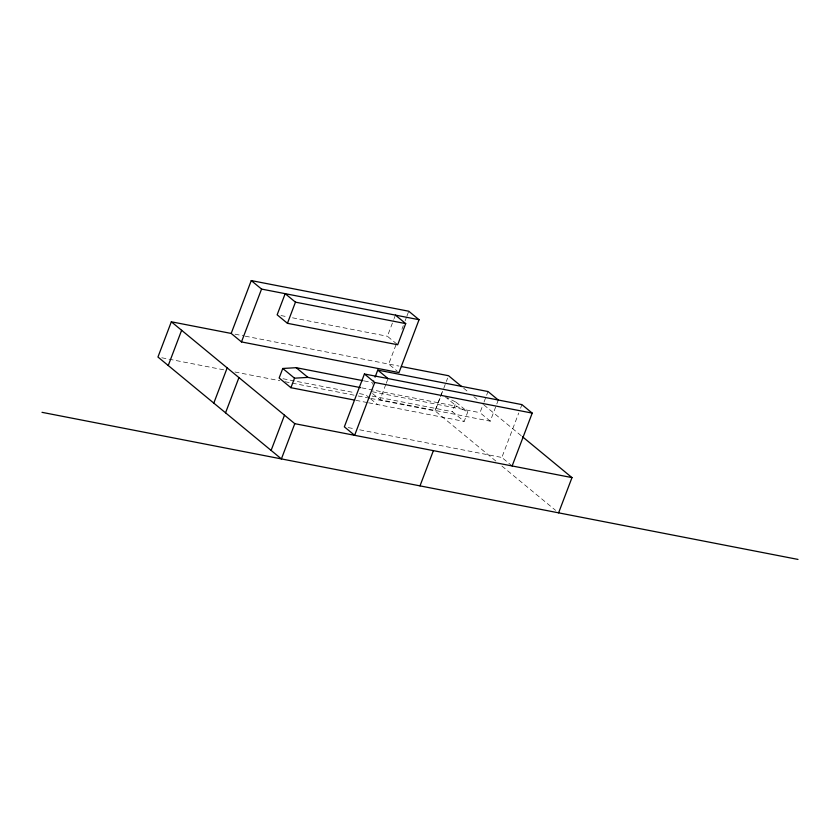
<?xml version="1.0" encoding="UTF-8"?>
<svg xmlns="http://www.w3.org/2000/svg" width="840" height="840" viewBox="0 0 840 840"><rect width="100%" height="100%" fill="white"/><g stroke="black" fill="none" stroke-linecap="round" stroke-linejoin="round"><path stroke-width="0.63" stroke-dasharray="4.2 3.15" d="M396.753 343.98L387.397 336.262L393.645 319.82M394.086 318.644L394.979 316.292M372.404 384.185L374.64 378.305M395.987 344.862L388.689 364.077L397.11 371.028M401.919 329.238L403.294 325.637M405.111 320.838L406.487 317.237M406.938 316.029L408.765 311.231M498.298 400.029L490.266 421.166L380.016 399.714L385.812 384.447M386.264 383.271L388.048 378.578M435.141 410.445L442.722 390.474M495.863 461.066L435.151 410.949L447.615 378.147M456.026 402.192L467.775 411.894L464.163 421.407L452.403 411.705L456.026 402.192L447.216 397.751M490.266 421.166L479.976 412.671L483.546 403.284M483.998 402.108L488.009 391.534M512.138 465.959L501.848 457.475L518.731 413.028M520.558 408.23L521.923 404.618M280.991 315.556L287.406 316.806M292.53 317.804L387.397 336.262M235.032 334.183L243.989 335.927M245.27 336.179L398.874 366.062M364.182 380.919L371.889 382.41M361.83 387.87L456.771 406.34L467.775 411.894M372.298 391.724L479.976 412.671M282.975 378.735L354.322 392.616M359.415 393.603L365.778 394.842L369.705 398.087M372.151 396.081L452.403 411.705M161.805 357.777L224.69 370.01M234.959 372.005L279.867 380.741M285.002 381.738L356.874 395.724M358.155 395.976L369.705 398.223M370.986 398.465L435.151 410.949M355.887 400.334L367.353 402.57M368.624 402.812L464.163 421.407M348.191 427.581L354.596 428.82M359.709 429.818L501.848 457.475M463.712 388.248L468.772 392.427M473.834 396.596L478.894 400.774M483.956 404.954L521.388 435.855M445.022 396.637L456.771 406.34M501.931 466.074L555.566 510.332M372.54 393.54L380.016 399.714M370.681 398.895L377.538 404.555"/><path stroke-width="1.26" d="M171.339 321.794L157.952 357.021L281.4 458.913L294.788 423.675L171.339 321.794L231.189 333.438L241.479 341.922L398.979 372.572L419.055 319.715L408.765 311.231L251.265 280.581L231.189 333.438M168.242 365.516L181.629 330.278M213.801 403.116L227.178 367.878M241.479 341.922L261.555 289.076L251.265 280.581M225.55 412.818L238.938 377.591M287.438 323.306L295.459 302.159L285.18 293.675L277.147 314.811L287.438 323.306L397.688 344.747L405.709 323.61L395.43 315.116M362.901 380.667L296.184 367.689L282.776 368.477L279.153 377.99L290.913 387.702L354.606 400.092M290.913 387.702L294.525 378.189L307.944 377.391L360.549 387.618M271.11 450.419L284.498 415.191M364.423 373.979L344.348 426.836L354.637 435.32L374.714 382.473L364.423 373.979L521.923 404.618L532.214 413.112L512.138 465.959M375.081 377.129L377.758 370.083L488.009 391.534L498.298 400.029M420 485.877L433.388 450.639M558.6 512.841L571.988 477.603L522.406 436.685M261.555 289.076L419.055 319.715M295.459 302.159L405.709 323.61M401.425 366.555L448.539 375.721L461.695 386.579M374.714 382.473L532.214 413.112M294.788 423.675L571.988 477.603M42 412.335L798 559.419M377.758 370.083L388.048 378.578M296.184 367.689L307.944 377.391M282.776 368.477L294.525 378.189"/></g></svg>
